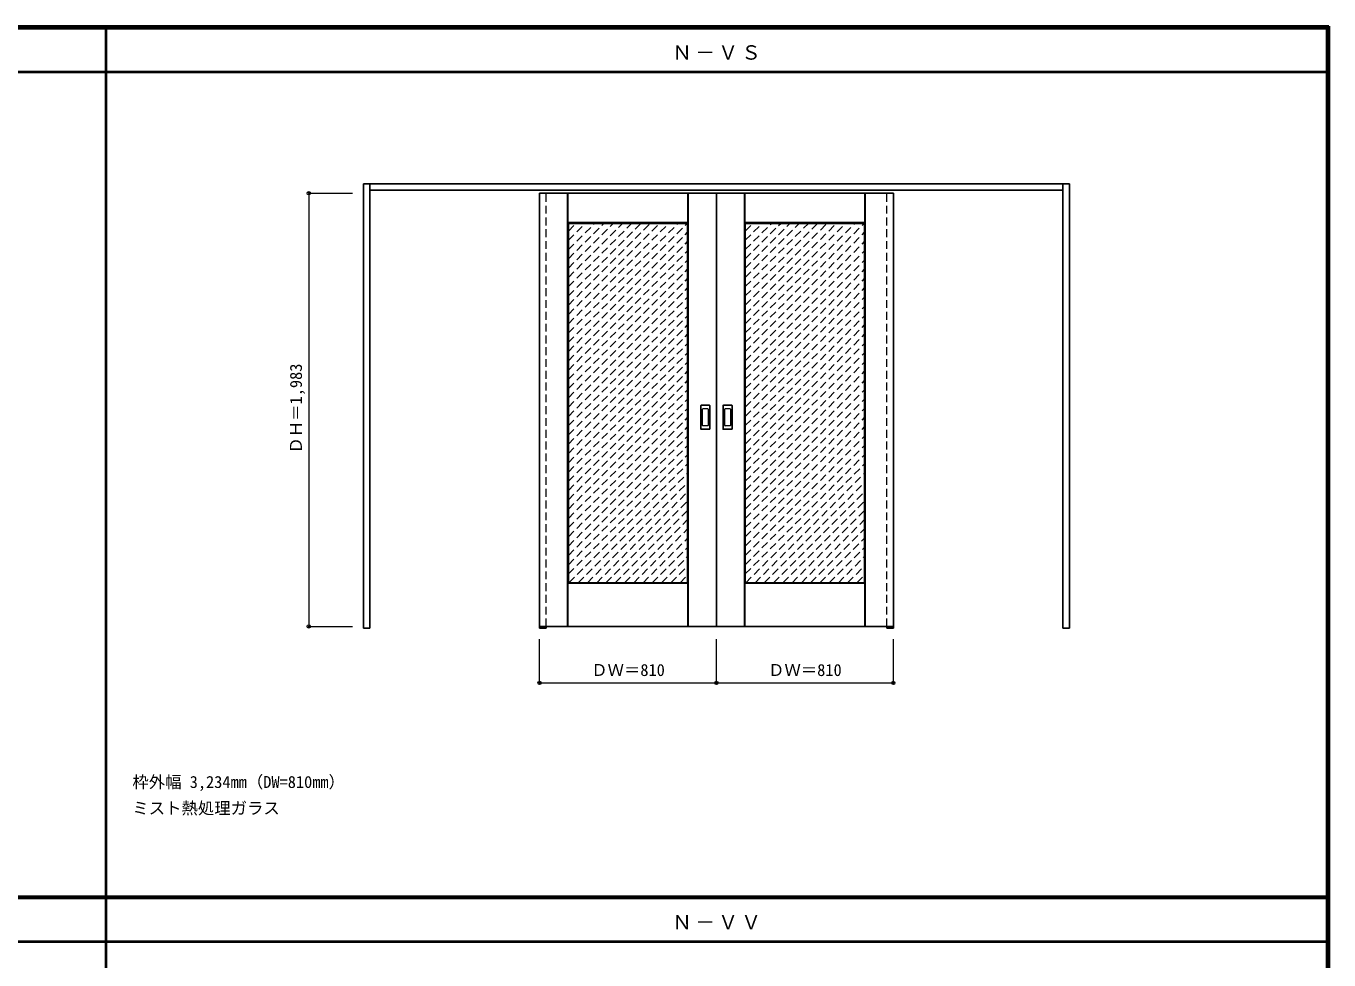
# Model space of a CAD drawing. Units: millimetres, scale not verified. Extents: x -6000 to 5700, y -4307 to 4175.
# Drawn here: x -267 to 5700, y -100 to 4175 of the extents above; entities that cross this region are included whole.
import ezdxf
from ezdxf.enums import TextEntityAlignment as Align

# ---------------------------------------------------------------- set-up
doc = ezdxf.new("R2010")
doc.units = ezdxf.units.MM
doc.header["$LTSCALE"] = 30
doc.header["$PDMODE"] = 32
doc.header["$PDSIZE"] = 15
doc.linetypes.add('DASHED1', pattern=[1.8, 1.2, -0.6])
for name, color, linetype, lineweight in [('0-2_扉', 3, 'Continuous', 25), ('0-3_仕上げ', 7, 'Continuous', 18), ('0-4_枠', 3, 'Continuous', 25), ('0-6_引手', 7, 'Continuous', 18), ('0-B_寸法', 7, 'Continuous', 9), ('0-C_ハッチ', 4, 'DASHED1', 9), ('F-1_枠', 6, 'Continuous', 40)]:
    doc.layers.add(name, color=color, linetype=linetype, lineweight=lineweight)
doc.layers.add('0-A_文字', color=7, linetype='Continuous')
doc.styles.add('ＭＳ ゴシック', font='')
doc.styles.get('ＭＳ ゴシック').set_extended_font_data('MS Gothic')

msp = doc.modelspace()

# ---------------------------------------------------------------- linework, layer by layer
at = {"layer": '0-2_扉'}
for p, q in [((2085, 3409.5), (2895, 3409.5)), ((2085, 1426.5), (2085, 3409.5)), ((3705, 3409.5), (2895, 3409.5)), ((2895, 1426.5), (2895, 3409.5)), ((3705, 1426.5), (3705, 3409.5)), ((2085, 1426.5), (2895, 1426.5)), ((3705, 1426.5), (2895, 1426.5))]:
    msp.add_line(p, q, dxfattribs=at)
at = {"layer": '0-2_扉', "color": 4, "linetype": 'DASHED1', "lineweight": 9}
for p, q in [((2115, 1426.5), (2115, 3409.5)), ((3675, 1426.5), (3675, 3409.5))]:
    msp.add_line(p, q, dxfattribs=at)
at = {"layer": '0-3_仕上げ'}
for p, q in [((2213, 1426.5), (2213, 3409.5)), ((2214.5, 3274), (2214.5, 3409.5)), ((2216, 3275.5), (2216, 3409.5)), ((2764, 3275.5), (2764, 3409.5)), ((2765.5, 3274), (2765.5, 3409.5)), ((2767, 1426.5), (2767, 3409.5)), ((3023, 1426.5), (3023, 3409.5)), ((3024.5, 3274), (3024.5, 3409.5)), ((3026, 3275.5), (3026, 3409.5)), ((3574, 3275.5), (3574, 3409.5)), ((3575.5, 3274), (3575.5, 3409.5)), ((3577, 1426.5), (3577, 3409.5)), ((2216, 3275.5), (2214.5, 3274)), ((2217, 3271.5), (2214.5, 3274)), ((2764, 3275.5), (2216, 3275.5)), ((2765.5, 3274), (2763, 3271.5)), ((2764, 3275.5), (2765.5, 3274)), ((3026, 3275.5), (3024.5, 3274)), ((3027, 3271.5), (3024.5, 3274)), ((3574, 3275.5), (3026, 3275.5)), ((3575.5, 3274), (3573, 3271.5)), ((3574, 3275.5), (3575.5, 3274)), ((2214.5, 1426.5), (2214.5, 1624)), ((2216, 1426.5), (2216, 1622.5)), ((2763, 1626.5), (2765.5, 1624)), ((2764, 1622.5), (2765.5, 1624)), ((2765.5, 1426.5), (2765.5, 1624)), ((3024.5, 1426.5), (3024.5, 1624)), ((3026, 1426.5), (3026, 1622.5)), ((3573, 1626.5), (3575.5, 1624)), ((3574, 1622.5), (3575.5, 1624)), ((3575.5, 1426.5), (3575.5, 1624))]:
    msp.add_line(p, q, dxfattribs=at)
at = {"layer": '0-3_仕上げ', "color": 3, "lineweight": 25}
for p, q in [((2217, 1626.5), (2217, 3271.5)), ((2763, 3271.5), (2217, 3271.5)), ((2763, 1626.5), (2763, 3271.5)), ((3027, 1626.5), (3027, 3271.5)), ((3573, 3271.5), (3027, 3271.5)), ((3573, 1626.5), (3573, 3271.5)), ((2763, 1626.5), (2217, 1626.5)), ((3573, 1626.5), (3027, 1626.5))]:
    msp.add_line(p, q, dxfattribs=at)
at = {"layer": '0-3_仕上げ'}
for points in [[(2764, 1426.5), (2764, 1622.5), (2216, 1622.5), (2214.5, 1624), (2217, 1626.5)], [(3574, 1426.5), (3574, 1622.5), (3026, 1622.5), (3024.5, 1624), (3027, 1626.5)]]:
    msp.add_lwpolyline(points, dxfattribs=at)
at = {"layer": '0-4_枠'}
for p, q in [((1278, 1418), (1278, 3453)), ((1278, 3453), (4512, 3453)), ((1308, 1418), (1308, 3453)), ((1308, 3423), (4482, 3423)), ((4482, 1418), (4482, 3453)), ((4512, 1418), (4512, 3453)), ((1308, 1418), (1278, 1418)), ((2085, 1426.5), (2085, 1418)), ((2085, 1418), (2115, 1418)), ((2115, 1426.5), (2115, 1418)), ((3675, 1426.5), (3675, 1418)), ((3675, 1418), (3705, 1418)), ((3705, 1426.5), (3705, 1418)), ((4512, 1418), (4482, 1418))]:
    msp.add_line(p, q, dxfattribs=at)
at = {"layer": '0-4_枠', "color": 4, "linetype": 'DASHED1', "lineweight": 9}
for p, q in [((2085, 1426.5), (2085, 3423)), ((2115, 1426.5), (2115, 3423)), ((3675, 1426.5), (3675, 3423)), ((3705, 1426.5), (3705, 3423))]:
    msp.add_line(p, q, dxfattribs=at)
at = {"layer": '0-6_引手', "color": 3, "lineweight": 25}
for p, q in [((2823, 2330.5), (2823, 2437.5)), ((2863.5, 2439), (2824.5, 2439)), ((2865, 2437.5), (2865, 2330.5)), ((2925, 2330.5), (2925, 2437.5)), ((2965.5, 2439), (2926.5, 2439)), ((2967, 2437.5), (2967, 2330.5)), ((2863.5, 2329), (2824.5, 2329)), ((2965.5, 2329), (2926.5, 2329))]:
    msp.add_line(p, q, dxfattribs=at)
at = {"layer": '0-6_引手'}
for p, q in [((2831.5, 2346.5), (2831.5, 2421.5)), ((2855, 2423), (2833, 2423)), ((2856.5, 2421.5), (2856.5, 2346.5)), ((2933.5, 2346.5), (2933.5, 2421.5)), ((2957, 2423), (2935, 2423)), ((2958.5, 2421.5), (2958.5, 2346.5)), ((2855, 2345), (2833, 2345)), ((2957, 2345), (2935, 2345))]:
    msp.add_line(p, q, dxfattribs=at)
at = {"layer": '0-6_引手', "color": 3, "lineweight": 25}
for centre, start, end in [((2824.5, 2437.5), 90, 180), ((2863.5, 2437.5), 0, 90), ((2926.5, 2437.5), 90, 180), ((2965.5, 2437.5), 0, 90), ((2824.5, 2330.5), 180, 270), ((2863.5, 2330.5), 270, 0), ((2926.5, 2330.5), 180, 270), ((2965.5, 2330.5), 270, 0)]:
    msp.add_arc(centre, 1.5, start, end, dxfattribs=at)
at = {"layer": '0-6_引手'}
for centre, start, end in [((2833, 2421.5), 90, 180), ((2855, 2421.5), 0, 90), ((2935, 2421.5), 90, 180), ((2957, 2421.5), 0, 90), ((2833, 2346.5), 180, 270), ((2855, 2346.5), 270, 0), ((2935, 2346.5), 180, 270), ((2957, 2346.5), 270, 0)]:
    msp.add_arc(centre, 1.5, start, end, dxfattribs=at)
at = {"layer": '0-B_寸法', "color": 4}
for p, q in [((1028, 3409.5), (1228, 3409.5)), ((1028, 3409.5), (1028, 1426.5)), ((1028, 1426.5), (1228, 1426.5)), ((2085, 1168), (2085, 1368)), ((2895, 1168), (2895, 1368)), ((3705, 1168), (3705, 1368)), ((2085, 1168), (3705, 1168))]:
    msp.add_line(p, q, dxfattribs=at)
at = {"layer": '0-B_寸法'}
for p in [(1028, 3409.5), (1028, 1426.5), (2085, 1168), (2895, 1168), (3705, 1168)]:
    msp.add_point(p, dxfattribs=at)
at = {"layer": '0-C_ハッチ'}
for p, q in [((2217, 3236.56), (2251.94, 3271.5)), ((2217, 2727.44), (2761.06, 3271.5)), ((2217, 2769.87), (2718.63, 3271.5)), ((2217, 2812.29), (2676.2, 3271.5)), ((2217, 2854.72), (2633.78, 3271.5)), ((2217, 2897.15), (2591.35, 3271.5)), ((2217, 2939.57), (2548.93, 3271.5)), ((2217, 2982), (2506.5, 3271.5)), ((2217, 3024.43), (2464.07, 3271.5)), ((2217, 3066.85), (2421.65, 3271.5)), ((2217, 3109.28), (2379.22, 3271.5)), ((2217, 3151.71), (2336.79, 3271.5)), ((2217, 3194.13), (2294.37, 3271.5)), ((2217, 2685.02), (2763, 3231.02)), ((3027, 3236.56), (3061.94, 3271.5)), ((3027, 2727.44), (3571.06, 3271.5)), ((3027, 2769.87), (3528.63, 3271.5)), ((3027, 2812.29), (3486.2, 3271.5)), ((3027, 2854.72), (3443.78, 3271.5)), ((3027, 2897.15), (3401.35, 3271.5)), ((3027, 2939.57), (3358.93, 3271.5)), ((3027, 2982), (3316.5, 3271.5)), ((3027, 3024.43), (3274.07, 3271.5)), ((3027, 3066.85), (3231.65, 3271.5)), ((3027, 3109.28), (3189.22, 3271.5)), ((3027, 3151.71), (3146.79, 3271.5)), ((3027, 3194.13), (3104.37, 3271.5)), ((3027, 2685.02), (3573, 3231.02)), ((2217, 2642.59), (2763, 3188.59)), ((3027, 2642.59), (3573, 3188.59)), ((2217, 2600.16), (2763, 3146.16)), ((2217, 2557.74), (2763, 3103.74)), ((3027, 2600.16), (3573, 3146.16)), ((3027, 2557.74), (3573, 3103.74)), ((2217, 2515.31), (2763, 3061.31)), ((3027, 2515.31), (3573, 3061.31)), ((2217, 2472.88), (2763, 3018.88)), ((3027, 2472.88), (3573, 3018.88)), ((2217, 2430.46), (2763, 2976.46)), ((2217, 2388.03), (2763, 2934.03)), ((3027, 2430.46), (3573, 2976.46)), ((3027, 2388.03), (3573, 2934.03)), ((2217, 2345.6), (2763, 2891.6)), ((3027, 2345.6), (3573, 2891.6)), ((2217, 2303.18), (2763, 2849.18)), ((2217, 2260.75), (2763, 2806.75)), ((3027, 2303.18), (3573, 2849.18)), ((3027, 2260.75), (3573, 2806.75)), ((2217, 2218.33), (2763, 2764.33)), ((3027, 2218.33), (3573, 2764.33)), ((2217, 2175.9), (2763, 2721.9)), ((3027, 2175.9), (3573, 2721.9)), ((2217, 2133.47), (2763, 2679.47)), ((2217, 2091.05), (2763, 2637.05)), ((3027, 2133.47), (3573, 2679.47)), ((3027, 2091.05), (3573, 2637.05)), ((2217, 2048.62), (2763, 2594.62)), ((3027, 2048.62), (3573, 2594.62)), ((2217, 2006.19), (2763, 2552.19)), ((2217, 1963.77), (2763, 2509.77)), ((3027, 2006.19), (3573, 2552.19)), ((3027, 1963.77), (3573, 2509.77)), ((2217, 1921.34), (2763, 2467.34)), ((3027, 1921.34), (3573, 2467.34)), ((2217, 1878.91), (2763, 2424.91)), ((3027, 1878.91), (3573, 2424.91)), ((2217, 1836.49), (2763, 2382.49)), ((2217, 1794.06), (2763, 2340.06)), ((3027, 1836.49), (3573, 2382.49)), ((3027, 1794.06), (3573, 2340.06)), ((2217, 1751.63), (2763, 2297.63)), ((3027, 1751.63), (3573, 2297.63)), ((2217, 1709.21), (2763, 2255.21)), ((2217, 1666.78), (2763, 2212.78)), ((3027, 1709.21), (3573, 2255.21)), ((3027, 1666.78), (3573, 2212.78)), ((2219.14, 1626.5), (2763, 2170.36)), ((3029.14, 1626.5), (3573, 2170.36)), ((2261.57, 1626.5), (2763, 2127.93)), ((3071.57, 1626.5), (3573, 2127.93)), ((2304, 1626.5), (2763, 2085.5)), ((2346.42, 1626.5), (2763, 2043.08)), ((3114, 1626.5), (3573, 2085.5)), ((3156.42, 1626.5), (3573, 2043.08)), ((2388.85, 1626.5), (2763, 2000.65)), ((3198.85, 1626.5), (3573, 2000.65)), ((2431.28, 1626.5), (2763, 1958.22)), ((2473.7, 1626.5), (2763, 1915.8)), ((3241.28, 1626.5), (3573, 1958.22)), ((3283.7, 1626.5), (3573, 1915.8)), ((2516.13, 1626.5), (2763, 1873.37)), ((3326.13, 1626.5), (3573, 1873.37)), ((2558.56, 1626.5), (2763, 1830.94)), ((3368.56, 1626.5), (3573, 1830.94)), ((2600.98, 1626.5), (2763, 1788.52)), ((2643.41, 1626.5), (2763, 1746.09)), ((3410.98, 1626.5), (3573, 1788.52)), ((3453.41, 1626.5), (3573, 1746.09)), ((2685.83, 1626.5), (2763, 1703.67)), ((3495.83, 1626.5), (3573, 1703.67)), ((2728.26, 1626.5), (2763, 1661.24)), ((3538.26, 1626.5), (3573, 1661.24))]:
    msp.add_line(p, q, dxfattribs=at)
at = {"layer": 'F-1_枠'}
for p, q in [((-6000, 4175), (5700, 4175)), ((-6000, 4170), (5700, 4170)), ((-6000, 4165), (5700, 4165)), ((100, -3790), (100, 4175)), ((5690, 4175), (5690, -4205)), ((5695, 4175), (5695, -4205)), ((5700, 4175), (5700, -4205)), ((-6000, 3965), (5700, 3965)), ((-6000, 190.5), (5700, 190.5)), ((-6000, 187.5), (5700, 187.5)), ((-6000, 184.5), (5700, 184.5)), ((-6000, -15.5), (5700, -15.5))]:
    msp.add_line(p, q, dxfattribs=at)

# ---------------------------------------------------------------- texts
at = {"layer": '0-A_文字', "style": 'ＭＳ ゴシック'}
for s, p in [('枠外幅 3,234mm（DW=810mm）', (220, 670.5)), ('ミスト熱処理ガラス', (220, 550.5))]:
    msp.add_text(s, height=54.99, dxfattribs=at).set_placement(p, align=Align.BOTTOM_LEFT)
at = {"layer": '0-A_文字', "char_height": 65.98, "attachment_point": 7, "style": 'ＭＳ ゴシック'}
for s, insert in [('\\T1.17;Ｎ－ＶＳ', (2692.5, 4020)), ('\\T1.17;Ｎ－ＶＶ', (2692.5, 39.5))]:
    msp.add_mtext(s, dxfattribs=dict(at, insert=insert))
at = {"layer": '0-B_寸法', "style": 'ＭＳ ゴシック'}
msp.add_text('ＤＨ＝1,983', height=54.99, rotation=90, dxfattribs=at).set_placement((1013, 2217.75), align=Align.BOTTOM_LEFT)
for p in [(2321.25, 1183), (3131.25, 1183)]:
    msp.add_text('ＤＷ＝810', height=54.99, dxfattribs=at).set_placement(p, align=Align.BOTTOM_LEFT)

doc.saveas('drawing.dxf')
